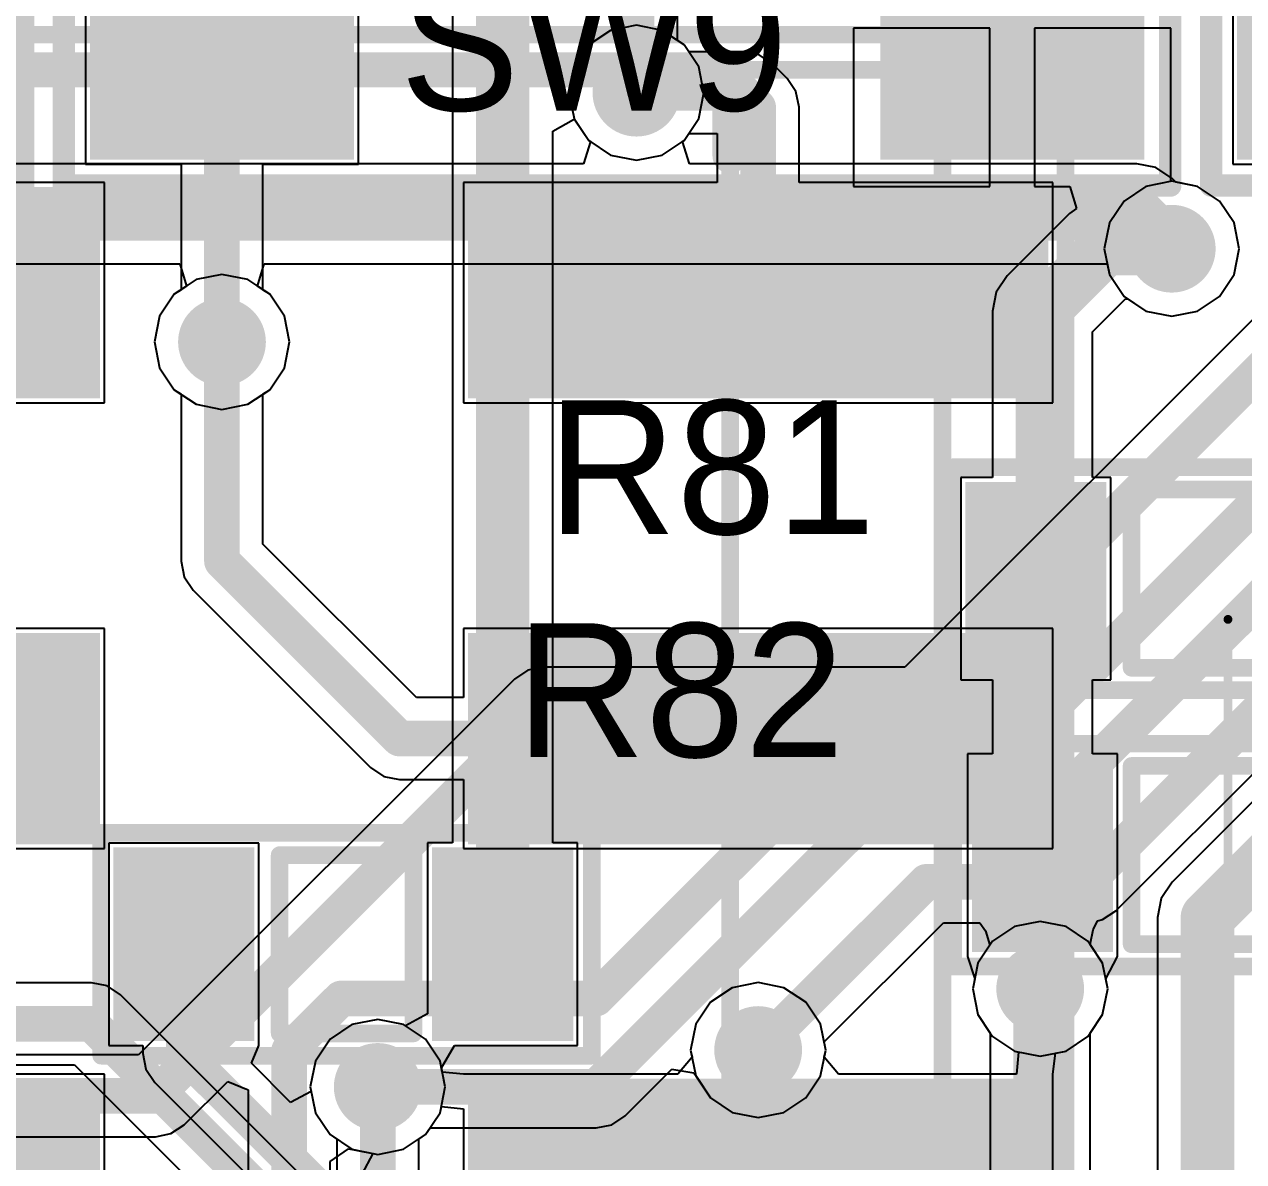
# Model space of a CAD drawing. Header units: millimetres. Extents: x 3.6 to 6.79, y 1.07 to 2.73.
# Drawn here: x 5.6898 to 5.9631, y 2.0942 to 2.3493 of the extents above; entities that cross this region are included whole.
import ezdxf

# ---------------------------------------------------------------- set-up
doc = ezdxf.new("R2010")
doc.units = ezdxf.units.MM
doc.header["$MEASUREMENT"] = 0
for name, color, linetype in [('BottomLayer', 5, 'Continuous'), ('BottomOverlay', 54, 'Continuous'), ('BottomPaste', 16, 'Continuous'), ('BottomSolder', 6, 'Continuous'), ('Mechanical11', 56, 'Continuous'), ('Mechanical13', 56, 'Continuous'), ('Mechanical15', 56, 'Continuous'), ('MidLayer1', 16, 'Continuous'), ('MidLayer2', 76, 'Continuous'), ('MultiLayer', 9, 'Continuous'), ('TopLayer', 1, 'Continuous'), ('TopOverlay', 2, 'Continuous'), ('TopPaste', 8, 'Continuous'), ('TopSolder', 216, 'Continuous'), ('ViaHoleLayer', 16, 'Continuous')]:
    doc.layers.add(name, color=color, linetype=linetype)

# ---------------------------------------------------------------- blocks, each defined once
blk = doc.blocks.new('61031621121_B_12')
at = {"layer": 'BottomLayer'}
for points in [[(0.13031, 0.04528), (0.16969, 0.04528), (0.13031, 0.16732), (0.16969, 0.16732)], [(0.23031, 0.04528), (0.26969, 0.04528), (0.23031, 0.16732), (0.26969, 0.16732)], [(0.33032, 0.04528), (0.36968, 0.04528), (0.33032, 0.16732), (0.36968, 0.16732)], [(0.13031, -0.16732), (0.16969, -0.16732), (0.13031, -0.04528), (0.16969, -0.04528)], [(0.23031, -0.16732), (0.26969, -0.16732), (0.23031, -0.04528), (0.26969, -0.04528)], [(0.33032, -0.16732), (0.36968, -0.16732), (0.33032, -0.04528), (0.36968, -0.04528)]]:
    blk.add_solid(points, dxfattribs=at)
at = {"layer": 'BottomOverlay', "const_width": 0.00787}
for points in [[(0.4, 0.1), (0.4, -0.1)], [(0.38071, -0.1), (0.4, -0.1)]]:
    blk.add_lwpolyline(points, dxfattribs=at)
at = {"layer": 'BottomOverlay', "const_width": 0.00394}
for points in [[(0.37874, -0.1, 1), (0.38268, -0.1, 1)], [(0.39803, -0.1, 1), (0.40197, -0.1, 1)], [(0.39803, -0.1, 1), (0.40197, -0.1, 1)]]:
    blk.add_lwpolyline(points, format="xyb", close=True, dxfattribs=at)
at = {"layer": 'BottomPaste'}
for points in [[(0.13031, 0.04528), (0.16969, 0.04528), (0.13031, 0.16732), (0.16969, 0.16732)], [(0.23031, 0.04528), (0.26969, 0.04528), (0.23031, 0.16732), (0.26969, 0.16732)], [(0.33032, 0.04528), (0.36968, 0.04528), (0.33032, 0.16732), (0.36968, 0.16732)], [(0.13031, -0.16732), (0.16969, -0.16732), (0.13031, -0.04528), (0.16969, -0.04528)], [(0.23031, -0.16732), (0.26969, -0.16732), (0.23031, -0.04528), (0.26969, -0.04528)], [(0.33032, -0.16732), (0.36968, -0.16732), (0.33032, -0.04528), (0.36968, -0.04528)]]:
    blk.add_solid(points, dxfattribs=at)
at = {"layer": 'BottomSolder'}
for points in [[(0.12632, 0.04128), (0.17369, 0.04128), (0.12632, 0.17132), (0.17369, 0.17132)], [(0.22631, 0.04128), (0.27369, 0.04128), (0.22631, 0.17132), (0.27369, 0.17132)], [(0.32632, 0.04128), (0.37368, 0.04128), (0.32632, 0.17132), (0.37368, 0.17132)], [(0.12632, -0.17132), (0.17369, -0.17132), (0.12632, -0.04128), (0.17369, -0.04128)], [(0.22631, -0.17132), (0.27369, -0.17132), (0.22631, -0.04128), (0.27369, -0.04128)], [(0.32632, -0.17132), (0.37368, -0.17132), (0.32632, -0.04128), (0.37368, -0.04128)]]:
    blk.add_solid(points, dxfattribs=at)
at = {"layer": 'Mechanical11', "const_width": 0.00394}
for points in [[(0.4, 0.1), (0.4, -0.1)], [(-0.4, -0.1), (0.4, -0.1)]]:
    blk.add_lwpolyline(points, dxfattribs=at)
at = {"layer": 'Mechanical11', "const_width": 0.00197}
blk.add_lwpolyline([(0.39902, -0.1, 1), (0.40098, -0.1, 1)], format="xyb", close=True, dxfattribs=at)
blk.add_lwpolyline([(0.39902, -0.1, 1), (0.40098, -0.1, 1)], format="xyb", close=True, dxfattribs=at)
at = {"layer": 'Mechanical13', "const_width": 0.00394}
for points in [[(0.4, 0.14764), (0.4, -0.14764)], [(-0.4, -0.14764), (0.4, -0.14764)]]:
    blk.add_lwpolyline(points, dxfattribs=at)
at = {"layer": 'Mechanical13', "const_width": 0.00197}
blk.add_lwpolyline([(0.39902, -0.14764, 1), (0.40098, -0.14764, 1)], format="xyb", close=True, dxfattribs=at)
blk.add_lwpolyline([(0.39902, -0.14764, 1), (0.40098, -0.14764, 1)], format="xyb", close=True, dxfattribs=at)
at = {"layer": 'Mechanical15', "const_width": 0.00394}
for points in [[(0.40787, 0.1752), (0.40787, -0.1752)], [(-0.40787, -0.1752), (0.40787, -0.1752)]]:
    blk.add_lwpolyline(points, dxfattribs=at)
at = {"layer": 'Mechanical15', "const_width": 0.00197}
blk.add_lwpolyline([(0.40689, -0.1752, 1), (0.40886, -0.1752, 1)], format="xyb", close=True, dxfattribs=at)
blk.add_lwpolyline([(0.40689, -0.1752, 1), (0.40886, -0.1752, 1)], format="xyb", close=True, dxfattribs=at)
blk = doc.blocks.new('SW2_SMD_24')
at = {"layer": 'Mechanical15', "const_width": 0.005}
for points in [[(-0.19685, 0.12402), (-0.19685, -0.12402)], [(-0.19685, 0.12402), (0.19685, 0.12402)]]:
    blk.add_lwpolyline(points, dxfattribs=at)
at = {"layer": 'Mechanical15', "const_width": 0.0025}
blk.add_lwpolyline([(-0.1981, 0.12402, 1), (-0.1956, 0.12402, 1)], format="xyb", close=True, dxfattribs=at)
blk.add_lwpolyline([(-0.1981, 0.12402, 1), (-0.1956, 0.12402, 1)], format="xyb", close=True, dxfattribs=at)
at = {"layer": 'TopSolder'}
blk.add_solid([(-0.19101, 0.05899), (-0.12198, 0.05899), (-0.19101, 0.11817), (-0.12198, 0.11817)], dxfattribs=at)
blk = doc.blocks.new('SW2_SMD_25')
at = {"layer": 'Mechanical15', "const_width": 0.005}
for points in [[(-0.19685, 0.12402), (-0.19685, -0.12402)], [(-0.19685, 0.12402), (0.19685, 0.12402)], [(-0.19685, -0.12402), (0.19685, -0.12402)]]:
    blk.add_lwpolyline(points, dxfattribs=at)
at = {"layer": 'Mechanical15', "const_width": 0.0025}
for points in [[(-0.1981, 0.12402, 1), (-0.1956, 0.12402, 1)], [(-0.1981, 0.12402, 1), (-0.1956, 0.12402, 1)], [(-0.1981, -0.12402, 1), (-0.1956, -0.12402, 1)], [(-0.1981, -0.12402, 1), (-0.1956, -0.12402, 1)]]:
    blk.add_lwpolyline(points, format="xyb", close=True, dxfattribs=at)
at = {"layer": 'TopLayer'}
for points in [[(-0.18701, 0.06299), (-0.12598, 0.06299), (-0.18701, 0.11417), (-0.12598, 0.11417)], [(-0.18701, -0.11417), (-0.12598, -0.11417), (-0.18701, -0.06299), (-0.12598, -0.06299)]]:
    blk.add_solid(points, dxfattribs=at)
at = {"layer": 'TopPaste'}
for points in [[(-0.18701, 0.06299), (-0.12598, 0.06299), (-0.18701, 0.11417), (-0.12598, 0.11417)], [(-0.18701, -0.11417), (-0.12598, -0.11417), (-0.18701, -0.06299), (-0.12598, -0.06299)]]:
    blk.add_solid(points, dxfattribs=at)
at = {"layer": 'TopSolder'}
for points in [[(-0.19101, 0.05899), (-0.12198, 0.05899), (-0.19101, 0.11817), (-0.12198, 0.11817)], [(-0.19101, -0.11817), (-0.12198, -0.11817), (-0.19101, -0.05899), (-0.12198, -0.05899)]]:
    blk.add_solid(points, dxfattribs=at)
blk = doc.blocks.new('SW2_SMD_26')
at = {"layer": 'Mechanical15', "const_width": 0.005}
for points in [[(-0.19685, 0.12402), (-0.19685, -0.12402)], [(-0.19685, -0.12402), (0.19685, -0.12402)]]:
    blk.add_lwpolyline(points, dxfattribs=at)
at = {"layer": 'Mechanical15', "const_width": 0.0025}
blk.add_lwpolyline([(-0.1981, -0.12402, 1), (-0.1956, -0.12402, 1)], format="xyb", close=True, dxfattribs=at)
blk.add_lwpolyline([(-0.1981, -0.12402, 1), (-0.1956, -0.12402, 1)], format="xyb", close=True, dxfattribs=at)
blk = doc.blocks.new('RES_SMD_0603_35')
at = {"layer": 'TopLayer'}
for points in [[(-0.04681, -0.01772), (-0.02319, -0.01772), (-0.04681, 0.01772), (-0.02319, 0.01772)], [(0.02468, -0.01771), (0.0483, -0.01771), (0.02468, 0.01772), (0.0483, 0.01772)]]:
    blk.add_solid(points, dxfattribs=at)
at = {"layer": 'TopOverlay', "const_width": 0.00394}
for points in [[(-0.055, 0.025), (0.055, 0.025)], [(-0.055, -0.025), (-0.055, 0.025)], [(0.055, -0.025), (0.055, 0.025)], [(-0.015, 0.02), (0.015, 0.02)], [(-0.015, -0.02), (-0.015, 0.02)], [(0.015, -0.02), (0.015, 0.02)], [(-0.015, -0.02), (0.015, -0.02)], [(-0.055, -0.025), (0.035, -0.025)], [(0.035, -0.025), (0.055, -0.025)]]:
    blk.add_lwpolyline(points, dxfattribs=at)
at = {"layer": 'TopOverlay', "const_width": 0.00197}
for points in [[(-0.05599, 0.025, 1), (-0.05402, 0.025, 1)], [(-0.05599, 0.025, 1), (-0.05402, 0.025, 1)], [(0.05401, 0.025, 1), (0.05598, 0.025, 1)], [(0.05401, 0.025, 1), (0.05598, 0.025, 1)], [(-0.01599, 0.02, 1), (-0.01402, 0.02, 1)], [(-0.01599, 0.02, 1), (-0.01402, 0.02, 1)], [(0.01401, 0.02, 1), (0.01598, 0.02, 1)], [(0.01401, 0.02, 1), (0.01598, 0.02, 1)], [(-0.01599, -0.02, 1), (-0.01402, -0.02, 1)], [(-0.01599, -0.02, 1), (-0.01402, -0.02, 1)], [(0.01401, -0.02, 1), (0.01598, -0.02, 1)], [(0.01401, -0.02, 1), (0.01598, -0.02, 1)], [(-0.05599, -0.025, 1), (-0.05402, -0.025, 1)], [(-0.05599, -0.025, 1), (-0.05402, -0.025, 1)], [(0.03401, -0.025, 1), (0.03598, -0.025, 1)], [(0.03401, -0.025, 1), (0.03598, -0.025, 1)], [(0.05401, -0.025, 1), (0.05598, -0.025, 1)], [(0.05401, -0.025, 1), (0.05598, -0.025, 1)]]:
    blk.add_lwpolyline(points, format="xyb", close=True, dxfattribs=at)
at = {"layer": 'TopPaste'}
for points in [[(-0.04681, -0.01772), (-0.02319, -0.01772), (-0.04681, 0.01772), (-0.02319, 0.01772)], [(0.02468, -0.01771), (0.0483, -0.01771), (0.02468, 0.01772), (0.0483, 0.01772)]]:
    blk.add_solid(points, dxfattribs=at)
at = {"layer": 'TopSolder'}
for points in [[(-0.05081, -0.02172), (-0.01919, -0.02172), (-0.05081, 0.02172), (-0.01919, 0.02172)], [(0.02068, -0.02171), (0.0523, -0.02171), (0.02068, 0.02172), (0.0523, 0.02172)]]:
    blk.add_solid(points, dxfattribs=at)
blk = doc.blocks.new('RES_SMD_0603_37')
at = {"layer": 'TopLayer'}
for points in [[(-0.04681, -0.01772), (-0.02319, -0.01772), (-0.04681, 0.01772), (-0.02319, 0.01772)], [(0.02468, -0.01771), (0.0483, -0.01771), (0.02468, 0.01772), (0.0483, 0.01772)]]:
    blk.add_solid(points, dxfattribs=at)
at = {"layer": 'TopOverlay', "const_width": 0.00394}
for points in [[(0.055, 0.025), (-0.055, 0.025)], [(-0.055, 0.025), (-0.055, -0.025)], [(0.055, 0.025), (0.055, -0.025)], [(0.015, 0.02), (-0.015, 0.02)], [(-0.015, 0.02), (-0.015, -0.02)], [(0.015, 0.02), (0.015, -0.02)], [(0.015, -0.02), (-0.015, -0.02)], [(0.035, -0.025), (-0.055, -0.025)], [(0.055, -0.025), (0.035, -0.025)]]:
    blk.add_lwpolyline(points, dxfattribs=at)
at = {"layer": 'TopOverlay', "const_width": 0.00197}
for points in [[(-0.05599, 0.025, 1), (-0.05402, 0.025, 1)], [(-0.05599, 0.025, 1), (-0.05402, 0.025, 1)], [(0.05401, 0.025, 1), (0.05598, 0.025, 1)], [(0.05401, 0.025, 1), (0.05598, 0.025, 1)], [(-0.01599, 0.02, 1), (-0.01402, 0.02, 1)], [(-0.01599, 0.02, 1), (-0.01402, 0.02, 1)], [(0.01401, 0.02, 1), (0.01598, 0.02, 1)], [(0.01401, 0.02, 1), (0.01598, 0.02, 1)], [(-0.01599, -0.02, 1), (-0.01402, -0.02, 1)], [(-0.01599, -0.02, 1), (-0.01402, -0.02, 1)], [(0.01401, -0.02, 1), (0.01598, -0.02, 1)], [(0.01401, -0.02, 1), (0.01598, -0.02, 1)], [(-0.05599, -0.025, 1), (-0.05402, -0.025, 1)], [(-0.05599, -0.025, 1), (-0.05402, -0.025, 1)], [(0.03401, -0.025, 1), (0.03598, -0.025, 1)], [(0.03401, -0.025, 1), (0.03598, -0.025, 1)], [(0.05401, -0.025, 1), (0.05598, -0.025, 1)], [(0.05401, -0.025, 1), (0.05598, -0.025, 1)]]:
    blk.add_lwpolyline(points, format="xyb", close=True, dxfattribs=at)
at = {"layer": 'TopPaste'}
for points in [[(-0.04681, -0.01772), (-0.02319, -0.01772), (-0.04681, 0.01772), (-0.02319, 0.01772)], [(0.02468, -0.01771), (0.0483, -0.01771), (0.02468, 0.01772), (0.0483, 0.01772)]]:
    blk.add_solid(points, dxfattribs=at)
at = {"layer": 'TopSolder'}
for points in [[(-0.05081, -0.02172), (-0.01919, -0.02172), (-0.05081, 0.02172), (-0.01919, 0.02172)], [(0.02068, -0.02171), (0.0523, -0.02171), (0.02068, 0.02172), (0.0523, 0.02172)]]:
    blk.add_solid(points, dxfattribs=at)
blk = doc.blocks.new('RES_SMD_0603_72')
at = {"layer": 'TopLayer'}
for points in [[(-0.04681, -0.01772), (-0.02319, -0.01772), (-0.04681, 0.01772), (-0.02319, 0.01772)], [(0.02468, -0.01771), (0.0483, -0.01771), (0.02468, 0.01772), (0.0483, 0.01772)]]:
    blk.add_solid(points, dxfattribs=at)
at = {"layer": 'TopOverlay', "const_width": 0.00394}
for points in [[(0.055, 0.025), (-0.055, 0.025)], [(-0.055, 0.025), (-0.055, -0.025)], [(0.055, 0.025), (0.055, -0.025)], [(0.015, 0.02), (-0.015, 0.02)], [(-0.015, 0.02), (-0.015, -0.02)], [(0.015, 0.02), (0.015, -0.02)], [(0.015, -0.02), (-0.015, -0.02)], [(0.035, -0.025), (-0.055, -0.025)], [(0.055, -0.025), (0.035, -0.025)]]:
    blk.add_lwpolyline(points, dxfattribs=at)
at = {"layer": 'TopOverlay', "const_width": 0.00197}
for points in [[(-0.05599, 0.025, 1), (-0.05402, 0.025, 1)], [(-0.05599, 0.025, 1), (-0.05402, 0.025, 1)], [(0.05401, 0.025, 1), (0.05598, 0.025, 1)], [(0.05401, 0.025, 1), (0.05598, 0.025, 1)], [(-0.01599, 0.02, 1), (-0.01402, 0.02, 1)], [(-0.01599, 0.02, 1), (-0.01402, 0.02, 1)], [(0.01401, 0.02, 1), (0.01598, 0.02, 1)], [(0.01401, 0.02, 1), (0.01598, 0.02, 1)], [(-0.01599, -0.02, 1), (-0.01402, -0.02, 1)], [(-0.01599, -0.02, 1), (-0.01402, -0.02, 1)], [(0.01401, -0.02, 1), (0.01598, -0.02, 1)], [(0.01401, -0.02, 1), (0.01598, -0.02, 1)], [(-0.05599, -0.025, 1), (-0.05402, -0.025, 1)], [(-0.05599, -0.025, 1), (-0.05402, -0.025, 1)], [(0.03401, -0.025, 1), (0.03598, -0.025, 1)], [(0.03401, -0.025, 1), (0.03598, -0.025, 1)], [(0.05401, -0.025, 1), (0.05598, -0.025, 1)], [(0.05401, -0.025, 1), (0.05598, -0.025, 1)]]:
    blk.add_lwpolyline(points, format="xyb", close=True, dxfattribs=at)
at = {"layer": 'TopPaste'}
for points in [[(-0.04681, -0.01772), (-0.02319, -0.01772), (-0.04681, 0.01772), (-0.02319, 0.01772)], [(0.02468, -0.01771), (0.0483, -0.01771), (0.02468, 0.01772), (0.0483, 0.01772)]]:
    blk.add_solid(points, dxfattribs=at)
at = {"layer": 'TopSolder'}
for points in [[(-0.05081, -0.02172), (-0.01919, -0.02172), (-0.05081, 0.02172), (-0.01919, 0.02172)], [(0.02068, -0.02171), (0.0523, -0.02171), (0.02068, 0.02172), (0.0523, 0.02172)]]:
    blk.add_solid(points, dxfattribs=at)
blk = doc.blocks.new('SOIC127P599X175_8N_B_158')
at = {"layer": 'Mechanical15', "const_width": 0.00197}
for points in [[(-0.14587, 0.1064), (0.14587, 0.1064)], [(0.14587, 0.1064), (0.14587, -0.1064)]]:
    blk.add_lwpolyline(points, dxfattribs=at)
at = {"layer": 'Mechanical15', "const_width": 0.000984}
blk.add_lwpolyline([(0.14537, 0.1064, 1), (0.14636, 0.1064, 1)], format="xyb", close=True, dxfattribs=at)
blk.add_lwpolyline([(0.14537, 0.1064, 1), (0.14636, 0.1064, 1)], format="xyb", close=True, dxfattribs=at)

msp = doc.modelspace()

# ---------------------------------------------------------------- linework, layer by layer
at = {"layer": 'BottomLayer'}
for p, q in [((5.82121, 2.34798), (5.8163, 2.3447)), ((5.827, 2.34913), (5.82121, 2.34798)), ((5.83279, 2.34798), (5.827, 2.34913)), ((5.8377, 2.3447), (5.83279, 2.34798)), ((5.8163, 2.3447), (5.81302, 2.33979)), ((5.83872, 2.34318), (5.8377, 2.3447)), ((5.851, 2.34318), (5.83872, 2.34318)), ((5.85451, 2.34248), (5.851, 2.34318)), ((5.85749, 2.34049), (5.85451, 2.34248)), ((5.81302, 2.33979), (5.81187, 2.334)), ((5.86077, 2.33721), (5.85749, 2.34049)), ((5.86276, 2.33423), (5.86077, 2.33721)), ((5.81187, 2.334), (5.81302, 2.32821)), ((5.86346, 2.33072), (5.86276, 2.33423)), ((5.86346, 2.31383), (5.86346, 2.33072)), ((5.81302, 2.32821), (5.8163, 2.3233)), ((5.8377, 2.3233), (5.83872, 2.32482)), ((5.83872, 2.32482), (5.84511, 2.32482)), ((5.84511, 2.32482), (5.84511, 2.31383)), ((5.8163, 2.3233), (5.82121, 2.32002)), ((5.83279, 2.32002), (5.8377, 2.3233)), ((5.82121, 2.32002), (5.827, 2.31887)), ((5.827, 2.31887), (5.83279, 2.32002)), ((5.70771, 2.31383), (5.65086, 2.31383)), ((5.70771, 2.26446), (5.70771, 2.31383)), ((5.84511, 2.31383), (5.78826, 2.31383)), ((5.78826, 2.31383), (5.78826, 2.26446)), ((5.92031, 2.31383), (5.86346, 2.31383)), ((5.92031, 2.26446), (5.92031, 2.31383)), ((5.94121, 2.31298), (5.9363, 2.3097)), ((5.947, 2.31413), (5.94121, 2.31298)), ((5.95279, 2.31298), (5.947, 2.31413)), ((5.9577, 2.3097), (5.95279, 2.31298)), ((5.9363, 2.3097), (5.93302, 2.30479)), ((5.96098, 2.30479), (5.9577, 2.3097)), ((5.93302, 2.30479), (5.93187, 2.299)), ((5.96213, 2.299), (5.96098, 2.30479)), ((5.93187, 2.299), (5.93302, 2.29321)), ((5.96098, 2.29321), (5.96213, 2.299)), ((5.72829, 2.29206), (5.72338, 2.28878)), ((5.73408, 2.29321), (5.72829, 2.29206)), ((5.73987, 2.29206), (5.73408, 2.29321)), ((5.74478, 2.28878), (5.73987, 2.29206)), ((5.93302, 2.29321), (5.9363, 2.2883)), ((5.9577, 2.2883), (5.96098, 2.29321)), ((5.72338, 2.28878), (5.7201, 2.28387)), ((5.74806, 2.28387), (5.74478, 2.28878)), ((5.9363, 2.2883), (5.94121, 2.28502)), ((5.95279, 2.28502), (5.9577, 2.2883)), ((5.7201, 2.28387), (5.71895, 2.27808)), ((5.74921, 2.27808), (5.74806, 2.28387)), ((5.94121, 2.28502), (5.947, 2.28387)), ((5.947, 2.28387), (5.95279, 2.28502)), ((5.71895, 2.27808), (5.7201, 2.27229)), ((5.74806, 2.27229), (5.74921, 2.27808)), ((5.7201, 2.27229), (5.72338, 2.26738)), ((5.74478, 2.26738), (5.74806, 2.27229)), ((5.72338, 2.26738), (5.7249, 2.26636)), ((5.7249, 2.26636), (5.7249, 2.22892)), ((5.74325, 2.26636), (5.74478, 2.26738)), ((5.74325, 2.23272), (5.74325, 2.26636)), ((5.58305, 2.26446), (5.70771, 2.26446)), ((5.78826, 2.26446), (5.92031, 2.26446)), ((5.77766, 2.19832), (5.74325, 2.23272)), ((5.7249, 2.22892), (5.7256, 2.22541)), ((5.7256, 2.22541), (5.72759, 2.22243)), ((5.72759, 2.22243), (5.76737, 2.18265)), ((5.70771, 2.21383), (5.65086, 2.21383)), ((5.70771, 2.16446), (5.70771, 2.21383)), ((5.92031, 2.21383), (5.78826, 2.21383)), ((5.78826, 2.21383), (5.78826, 2.19832)), ((5.92031, 2.16446), (5.92031, 2.21383)), ((5.78826, 2.19832), (5.77766, 2.19832)), ((5.76737, 2.18265), (5.77035, 2.18066)), ((5.77035, 2.18066), (5.77386, 2.17997)), ((5.77386, 2.17997), (5.78826, 2.17997)), ((5.78826, 2.17997), (5.78826, 2.16446)), ((5.96531, 2.17517), (5.94707, 2.15693)), ((5.64389, 2.16446), (5.70771, 2.16446)), ((5.78826, 2.16446), (5.92031, 2.16446)), ((5.94707, 2.15693), (5.94464, 2.15329)), ((5.94464, 2.15329), (5.94378, 2.149)), ((5.94378, 2.149), (5.94378, 2.149)), ((5.94378, 2.149), (5.94378, 2.04397)), ((5.91172, 2.14698), (5.90681, 2.1437)), ((5.91751, 2.14813), (5.91172, 2.14698)), ((5.9233, 2.14698), (5.91751, 2.14813)), ((5.92821, 2.1437), (5.9233, 2.14698)), ((5.90681, 2.1437), (5.90353, 2.13879)), ((5.93149, 2.13879), (5.92821, 2.1437)), ((5.90353, 2.13879), (5.90238, 2.133)), ((5.93264, 2.133), (5.93149, 2.13879)), ((5.84849, 2.13326), (5.84358, 2.12998)), ((5.85428, 2.13442), (5.84849, 2.13326)), ((5.86007, 2.13326), (5.85428, 2.13442)), ((5.86498, 2.12998), (5.86007, 2.13326)), ((5.90238, 2.133), (5.90353, 2.12721)), ((5.93149, 2.12721), (5.93264, 2.133)), ((5.84358, 2.12998), (5.8403, 2.12507)), ((5.86826, 2.12507), (5.86498, 2.12998)), ((5.90353, 2.12721), (5.90681, 2.1223)), ((5.92821, 2.1223), (5.93149, 2.12721)), ((5.76321, 2.12498), (5.7583, 2.1217)), ((5.769, 2.12613), (5.76321, 2.12498)), ((5.77479, 2.12498), (5.769, 2.12613)), ((5.7797, 2.1217), (5.77479, 2.12498)), ((5.8403, 2.12507), (5.83915, 2.11928)), ((5.86942, 2.11928), (5.86826, 2.12507)), ((5.7583, 2.1217), (5.75502, 2.11679)), ((5.78298, 2.11679), (5.7797, 2.1217)), ((5.90681, 2.1223), (5.91172, 2.11902)), ((5.9233, 2.11902), (5.92821, 2.1223)), ((5.83915, 2.11928), (5.83947, 2.11769)), ((5.8691, 2.11769), (5.86942, 2.11928)), ((5.91172, 2.11902), (5.91268, 2.11883)), ((5.91268, 2.11883), (5.91219, 2.11383)), ((5.92031, 2.11383), (5.92096, 2.11855)), ((5.92096, 2.11855), (5.9233, 2.11902)), ((5.75502, 2.11679), (5.75387, 2.111)), ((5.78347, 2.11433), (5.78298, 2.11679)), ((5.83947, 2.11769), (5.83629, 2.11383)), ((5.87227, 2.11383), (5.8691, 2.11769)), ((5.70771, 2.11383), (5.65086, 2.11383)), ((5.70771, 2.06446), (5.70771, 2.11383)), ((5.78826, 2.11383), (5.78347, 2.11433)), ((5.78867, 2.11383), (5.78826, 2.11383)), ((5.83629, 2.11383), (5.78867, 2.11383)), ((5.91219, 2.11383), (5.87227, 2.11383)), ((5.92031, 2.11333), (5.92031, 2.11383)), ((5.92031, 2.06446), (5.92031, 2.11333)), ((5.75387, 2.111), (5.75502, 2.10521)), ((5.75502, 2.10521), (5.7583, 2.1003)), ((5.7797, 2.1003), (5.78298, 2.10521)), ((5.78298, 2.10521), (5.78326, 2.10661)), ((5.78326, 2.10661), (5.78826, 2.10612)), ((5.78826, 2.10612), (5.78826, 2.06446)), ((5.7583, 2.1003), (5.75982, 2.09928)), ((5.75982, 2.09928), (5.75982, 2.0308)), ((5.77818, 2.09928), (5.7797, 2.1003)), ((5.77818, 2.027), (5.77818, 2.09928))]:
    msp.add_line(p, q, dxfattribs=at)
for points, const_width in [([(5.82208, 2.334, 1), (5.83192, 2.334, 1)], 0.00984), ([(5.825, 2.334, 1), (5.829, 2.334, 1)], 0.004), ([(5.849, 2.334, 1), (5.853, 2.334, 1)], 0.004), ([(5.849, 2.334, 1), (5.853, 2.334, 1)], 0.004), ([(5.85228, 2.33072, 1), (5.85628, 2.33072, 1)], 0.004), ([(5.85228, 2.33072, 1), (5.85628, 2.33072, 1)], 0.004), ([(5.94208, 2.299, 1), (5.95192, 2.299, 1)], 0.00984), ([(5.85228, 2.28914, 1), (5.85628, 2.28914, 1)], 0.004), ([(5.72916, 2.27808, 1), (5.739, 2.27808, 1)], 0.00984), ([(5.73208, 2.27808, 1), (5.73608, 2.27808, 1)], 0.004), ([(5.73208, 2.22892, 1), (5.73608, 2.22892, 1)], 0.004), ([(5.73208, 2.22892, 1), (5.73608, 2.22892, 1)], 0.004), ([(5.77186, 2.18914, 1), (5.77586, 2.18914, 1)], 0.004), ([(5.77186, 2.18914, 1), (5.77586, 2.18914, 1)], 0.004), ([(5.85228, 2.18914, 1), (5.85628, 2.18914, 1)], 0.004), ([(5.952, 2.149, 1), (5.958, 2.149, 1)], 0.006), ([(5.952, 2.149, 1), (5.958, 2.149, 1)], 0.006), ([(5.91259, 2.133, 1), (5.92243, 2.133, 1)], 0.00984), ([(5.84936, 2.11928, 1), (5.8592, 2.11928, 1)], 0.00984), ([(5.85228, 2.11928, 1), (5.85628, 2.11928, 1)], 0.004), ([(5.76408, 2.111, 1), (5.77392, 2.111, 1)], 0.00984), ([(5.767, 2.111, 1), (5.771, 2.111, 1)], 0.004)]:
    msp.add_lwpolyline(points, format="xyb", close=True, dxfattribs=dict(at, const_width=const_width))
for points, const_width in [([(5.827, 2.334), (5.851, 2.334)], 0.008), ([(5.851, 2.334), (5.85428, 2.33072)], 0.008), ([(5.85428, 2.28914), (5.85428, 2.33072)], 0.008), ([(5.73408, 2.22892), (5.73408, 2.27808)], 0.008), ([(5.73408, 2.22892), (5.77386, 2.18914)], 0.008), ([(5.77386, 2.18914), (5.85428, 2.18914)], 0.008), ([(5.955, 2.149), (5.97324, 2.16724)], 0.012), ([(5.955, 2.039), (5.955, 2.149)], 0.012), ([(5.85428, 2.08914), (5.85428, 2.11928)], 0.008), ([(5.769, 2.027), (5.769, 2.111)], 0.008)]:
    msp.add_lwpolyline(points, dxfattribs=dict(at, const_width=const_width))
at = {"layer": 'MidLayer1'}
for p, q in [((5.82121, 2.34798), (5.8163, 2.3447)), ((5.827, 2.34913), (5.82121, 2.34798)), ((5.83279, 2.34798), (5.827, 2.34913)), ((5.8377, 2.3447), (5.83279, 2.34798)), ((5.8163, 2.3447), (5.81302, 2.33979)), ((5.84098, 2.33979), (5.8377, 2.3447)), ((5.81302, 2.33979), (5.81187, 2.334)), ((5.84213, 2.334), (5.84098, 2.33979)), ((5.81187, 2.334), (5.81302, 2.32821)), ((5.84098, 2.32821), (5.84213, 2.334)), ((5.81302, 2.32821), (5.8163, 2.3233)), ((5.8377, 2.3233), (5.84098, 2.32821)), ((5.81666, 2.32306), (5.81514, 2.31806)), ((5.8163, 2.3233), (5.81666, 2.32306)), ((5.83734, 2.32306), (5.8377, 2.3233)), ((5.83886, 2.31806), (5.83734, 2.32306)), ((5.81514, 2.31806), (5.48827, 2.31806)), ((5.93916, 2.31806), (5.83886, 2.31806)), ((6.00051, 2.31849), (5.8872, 2.20518)), ((5.94345, 2.3172), (5.93916, 2.31806)), ((5.93916, 2.31806), (5.93916, 2.31806)), ((5.94709, 2.31477), (5.94345, 2.3172)), ((5.94791, 2.31395), (5.94709, 2.31477)), ((5.95279, 2.31298), (5.94791, 2.31395)), ((5.9577, 2.3097), (5.95279, 2.31298)), ((5.96098, 2.30479), (5.9577, 2.3097)), ((5.96213, 2.299), (5.96098, 2.30479)), ((5.96098, 2.29321), (5.96213, 2.299)), ((5.55962, 2.29563), (5.72463, 2.29563)), ((5.72463, 2.29563), (5.72614, 2.29063)), ((5.74201, 2.29063), (5.74353, 2.29563)), ((5.74353, 2.29563), (5.93254, 2.29563)), ((5.93254, 2.29563), (5.93302, 2.29321)), ((5.72614, 2.29063), (5.72338, 2.28878)), ((5.74478, 2.28878), (5.74201, 2.29063)), ((5.93302, 2.29321), (5.9363, 2.2883)), ((5.9577, 2.2883), (5.96098, 2.29321)), ((5.72338, 2.28878), (5.7201, 2.28387)), ((5.74806, 2.28387), (5.74478, 2.28878)), ((5.9363, 2.2883), (5.94121, 2.28502)), ((5.95279, 2.28502), (5.9577, 2.2883)), ((5.7201, 2.28387), (5.71895, 2.27808)), ((5.74921, 2.27808), (5.74806, 2.28387)), ((5.94121, 2.28502), (5.947, 2.28387)), ((5.947, 2.28387), (5.95279, 2.28502)), ((5.71895, 2.27808), (5.7201, 2.27229)), ((5.74806, 2.27229), (5.74921, 2.27808)), ((5.7201, 2.27229), (5.72338, 2.26738)), ((5.74478, 2.26738), (5.74806, 2.27229)), ((5.72338, 2.26738), (5.72829, 2.2641)), ((5.73987, 2.2641), (5.74478, 2.26738)), ((5.72829, 2.2641), (5.73408, 2.26295)), ((5.73408, 2.26295), (5.73987, 2.2641)), ((5.93449, 2.15051), (6.01554, 2.23156)), ((5.80263, 2.20448), (5.79965, 2.20249)), ((5.80614, 2.20518), (5.80263, 2.20448)), ((5.8872, 2.20518), (5.80614, 2.20518)), ((5.79965, 2.20249), (5.71534, 2.11818)), ((5.93034, 2.14829), (5.93151, 2.14852)), ((5.93151, 2.14852), (5.93449, 2.15051)), ((5.86906, 2.12108), (5.8958, 2.14782)), ((5.8958, 2.14782), (5.90401, 2.14782)), ((5.90401, 2.14782), (5.90522, 2.14604)), ((5.90522, 2.14604), (5.90622, 2.14282)), ((5.92869, 2.14298), (5.9294, 2.14627)), ((5.9294, 2.14627), (5.93034, 2.14829)), ((5.93149, 2.13879), (5.92869, 2.14298)), ((5.90622, 2.14282), (5.90353, 2.13879)), ((5.90353, 2.13879), (5.90238, 2.133)), ((5.93264, 2.133), (5.93149, 2.13879)), ((5.90238, 2.133), (5.90353, 2.12721)), ((5.93149, 2.12721), (5.93264, 2.133)), ((5.90353, 2.12721), (5.90629, 2.12307)), ((5.92872, 2.12307), (5.93149, 2.12721)), ((5.86942, 2.11928), (5.86906, 2.12108)), ((5.90629, 2.12307), (5.90629, 2.05104)), ((5.92872, 2.0511), (5.92872, 2.12307)), ((5.86826, 2.11349), (5.86942, 2.11928)), ((5.71534, 2.11818), (5.607, 2.11818)), ((5.82443, 2.10451), (5.8349, 2.11499)), ((5.8349, 2.11499), (5.83984, 2.11413)), ((5.83984, 2.11413), (5.84037, 2.11339)), ((5.84037, 2.11339), (5.84358, 2.10858)), ((5.86498, 2.10858), (5.86826, 2.11349)), ((5.72563, 2.10251), (5.73536, 2.11225)), ((5.73536, 2.11225), (5.73998, 2.11033)), ((5.73998, 2.11033), (5.73998, 1.91796)), ((5.84358, 2.10858), (5.84849, 2.1053)), ((5.86007, 2.1053), (5.86498, 2.10858)), ((5.84849, 2.1053), (5.85428, 2.10415)), ((5.85428, 2.10415), (5.86007, 2.1053)), ((5.72265, 2.10052), (5.72563, 2.10251)), ((5.81794, 2.10182), (5.82145, 2.10252)), ((5.82145, 2.10252), (5.82443, 2.10451)), ((5.6108, 2.09982), (5.71914, 2.09982)), ((5.71914, 2.09982), (5.72265, 2.10052)), ((5.77479, 2.09702), (5.7797, 2.1003)), ((5.7797, 2.1003), (5.78072, 2.10182)), ((5.78072, 2.10182), (5.81794, 2.10182)), ((5.75833, 2.09426), (5.76243, 2.09715)), ((5.76243, 2.09715), (5.76333, 2.09699)), ((5.76333, 2.09699), (5.769, 2.09587)), ((5.769, 2.09587), (5.77479, 2.09702)), ((5.75833, 1.91416), (5.75833, 2.09426))]:
    msp.add_line(p, q, dxfattribs=at)
for points, const_width in [([(5.82208, 2.334, 1), (5.83192, 2.334, 1)], 0.00984), ([(5.93616, 2.30684, 1), (5.94216, 2.30684, 1)], 0.006), ([(5.93616, 2.30684, 1), (5.94216, 2.30684, 1)], 0.006), ([(5.94208, 2.299, 1), (5.95192, 2.299, 1)], 0.00984), ([(5.944, 2.299, 1), (5.95, 2.299, 1)], 0.006), ([(5.72916, 2.27808, 1), (5.739, 2.27808, 1)], 0.00984), ([(5.80414, 2.196, 1), (5.80814, 2.196, 1)], 0.004), ([(5.80414, 2.196, 1), (5.80814, 2.196, 1)], 0.004), ([(5.889, 2.196, 1), (5.893, 2.196, 1)], 0.004), ([(5.889, 2.196, 1), (5.893, 2.196, 1)], 0.004), ([(5.86814, 2.183, 1), (5.87214, 2.183, 1)], 0.004), ([(5.86814, 2.183, 1), (5.87214, 2.183, 1)], 0.004), ([(5.905, 2.183, 1), (5.909, 2.183, 1)], 0.004), ([(5.905, 2.183, 1), (5.909, 2.183, 1)], 0.004), ([(5.87494, 2.17, 1), (5.87894, 2.17, 1)], 0.004), ([(5.87494, 2.17, 1), (5.87894, 2.17, 1)], 0.004), ([(5.914, 2.17, 1), (5.918, 2.17, 1)], 0.004), ([(5.914, 2.17, 1), (5.918, 2.17, 1)], 0.004), ([(5.89, 2.157, 1), (5.894, 2.157, 1)], 0.004), ([(5.89, 2.157, 1), (5.894, 2.157, 1)], 0.004), ([(5.926, 2.157, 1), (5.93, 2.157, 1)], 0.004), ([(5.926, 2.157, 1), (5.93, 2.157, 1)], 0.004), ([(5.91259, 2.133, 1), (5.92243, 2.133, 1)], 0.00984), ([(5.91451, 2.133, 1), (5.92051, 2.133, 1)], 0.006), ([(5.75878, 2.13084, 1), (5.76278, 2.13084, 1)], 0.004), ([(5.75878, 2.13084, 1), (5.76278, 2.13084, 1)], 0.004), ([(5.81598, 2.13084, 1), (5.81998, 2.13084, 1)], 0.004), ([(5.81598, 2.13084, 1), (5.81998, 2.13084, 1)], 0.004), ([(5.84936, 2.11928, 1), (5.8592, 2.11928, 1)], 0.00984), ([(5.74716, 2.11922, 1), (5.75116, 2.11922, 1)], 0.004), ([(5.74716, 2.11922, 1), (5.75116, 2.11922, 1)], 0.004), ([(5.85228, 2.11928, 1), (5.85628, 2.11928, 1)], 0.004), ([(5.76408, 2.111, 1), (5.77392, 2.111, 1)], 0.00984), ([(5.71714, 2.109, 1), (5.72114, 2.109, 1)], 0.004), ([(5.71714, 2.109, 1), (5.72114, 2.109, 1)], 0.004), ([(5.767, 2.111, 1), (5.771, 2.111, 1)], 0.004), ([(5.81594, 2.111, 1), (5.81994, 2.111, 1)], 0.004), ([(5.81594, 2.111, 1), (5.81994, 2.111, 1)], 0.004)]:
    msp.add_lwpolyline(points, format="xyb", close=True, dxfattribs=dict(at, const_width=const_width))
for points, const_width in [([(5.891, 2.196), (6.007, 2.312)], 0.008), ([(5.48363, 2.30684), (5.93916, 2.30684)], 0.012), ([(5.93916, 2.30684), (5.947, 2.299)], 0.012), ([(5.907, 2.183), (6, 2.276)], 0.008), ([(5.916, 2.17), (6.006, 2.26)], 0.008), ([(5.928, 2.157), (6.01174, 2.24074)], 0.008), ([(5.71914, 2.109), (5.80614, 2.196)], 0.008), ([(5.80614, 2.196), (5.891, 2.196)], 0.008), ([(5.81798, 2.13084), (5.87014, 2.183)], 0.008), ([(5.87014, 2.183), (5.907, 2.183)], 0.008), ([(5.81794, 2.111), (5.87694, 2.17)], 0.008), ([(5.87694, 2.17), (5.916, 2.17)], 0.008), ([(5.85428, 2.11928), (5.892, 2.157)], 0.008), ([(5.892, 2.157), (5.928, 2.157)], 0.008), ([(5.91751, 2.0464), (5.91751, 2.133)], 0.012), ([(5.74916, 2.11922), (5.76078, 2.13084)], 0.008), ([(5.76078, 2.13084), (5.81798, 2.13084)], 0.008), ([(5.74916, 1.91416), (5.74916, 2.11922)], 0.008), ([(5.607, 2.109), (5.71914, 2.109)], 0.008), ([(5.769, 2.111), (5.81794, 2.111)], 0.008)]:
    msp.add_lwpolyline(points, dxfattribs=dict(at, const_width=const_width))
at = {"layer": 'MidLayer2'}
for p, q in [((5.82121, 2.34798), (5.8163, 2.3447)), ((5.827, 2.34913), (5.82121, 2.34798)), ((5.83279, 2.34798), (5.827, 2.34913)), ((5.8377, 2.3447), (5.83279, 2.34798)), ((5.8163, 2.3447), (5.81302, 2.33979)), ((5.84098, 2.33979), (5.8377, 2.3447)), ((5.81302, 2.33979), (5.81187, 2.334)), ((5.84213, 2.334), (5.84098, 2.33979)), ((5.81187, 2.334), (5.81302, 2.32821)), ((5.84098, 2.32821), (5.84213, 2.334)), ((5.81302, 2.32821), (5.8163, 2.3233)), ((5.8377, 2.3233), (5.84098, 2.32821)), ((5.8163, 2.3233), (5.82121, 2.32002)), ((5.83279, 2.32002), (5.8377, 2.3233)), ((5.82121, 2.32002), (5.827, 2.31887)), ((5.827, 2.31887), (5.83279, 2.32002)), ((5.94121, 2.31298), (5.9363, 2.3097)), ((5.947, 2.31413), (5.94121, 2.31298)), ((5.95279, 2.31298), (5.947, 2.31413)), ((5.9577, 2.3097), (5.95279, 2.31298)), ((5.9363, 2.3097), (5.93302, 2.30479)), ((5.96098, 2.30479), (5.9577, 2.3097)), ((5.93302, 2.30479), (5.93187, 2.299)), ((5.96213, 2.299), (5.96098, 2.30479)), ((5.93187, 2.299), (5.93302, 2.29321)), ((5.96098, 2.29321), (5.96213, 2.299)), ((5.72829, 2.29206), (5.72338, 2.28878)), ((5.73408, 2.29321), (5.72829, 2.29206)), ((5.73987, 2.29206), (5.73408, 2.29321)), ((5.74478, 2.28878), (5.73987, 2.29206)), ((5.93302, 2.29321), (5.9363, 2.2883)), ((5.9577, 2.2883), (5.96098, 2.29321)), ((5.72338, 2.28878), (5.7201, 2.28387)), ((5.74806, 2.28387), (5.74478, 2.28878)), ((5.9363, 2.2883), (5.94121, 2.28502)), ((5.95279, 2.28502), (5.9577, 2.2883)), ((5.7201, 2.28387), (5.71895, 2.27808)), ((5.74921, 2.27808), (5.74806, 2.28387)), ((5.94121, 2.28502), (5.947, 2.28387)), ((5.947, 2.28387), (5.95279, 2.28502)), ((5.71895, 2.27808), (5.7201, 2.27229)), ((5.74806, 2.27229), (5.74921, 2.27808)), ((5.7201, 2.27229), (5.72338, 2.26738)), ((5.74478, 2.26738), (5.74806, 2.27229)), ((5.72338, 2.26738), (5.72829, 2.2641)), ((5.73987, 2.2641), (5.74478, 2.26738)), ((5.72829, 2.2641), (5.73408, 2.26295)), ((5.73408, 2.26295), (5.73987, 2.2641)), ((5.91172, 2.14698), (5.90681, 2.1437)), ((5.91751, 2.14813), (5.91172, 2.14698)), ((5.9233, 2.14698), (5.91751, 2.14813)), ((5.92821, 2.1437), (5.9233, 2.14698)), ((5.90681, 2.1437), (5.90353, 2.13879)), ((5.93149, 2.13879), (5.92821, 2.1437)), ((5.90353, 2.13879), (5.90238, 2.133)), ((5.93264, 2.133), (5.93149, 2.13879)), ((5.70484, 2.13433), (5.65674, 2.13433)), ((5.70835, 2.13364), (5.70484, 2.13433)), ((5.71133, 2.13165), (5.70835, 2.13364)), ((5.84849, 2.13326), (5.84358, 2.12998)), ((5.85428, 2.13442), (5.84849, 2.13326)), ((5.86007, 2.13326), (5.85428, 2.13442)), ((5.86498, 2.12998), (5.86007, 2.13326)), ((5.90238, 2.133), (5.90353, 2.12721)), ((5.93149, 2.12721), (5.93264, 2.133)), ((5.7608, 2.08218), (5.71133, 2.13165)), ((5.84358, 2.12998), (5.8403, 2.12507)), ((5.86826, 2.12507), (5.86498, 2.12998)), ((5.90353, 2.12721), (5.90681, 2.1223)), ((5.92821, 2.1223), (5.93149, 2.12721)), ((5.76321, 2.12498), (5.7583, 2.1217)), ((5.769, 2.12613), (5.76321, 2.12498)), ((5.77479, 2.12498), (5.769, 2.12613)), ((5.7797, 2.1217), (5.77479, 2.12498)), ((5.8403, 2.12507), (5.83915, 2.11928)), ((5.86942, 2.11928), (5.86826, 2.12507)), ((5.7583, 2.1217), (5.75502, 2.11679)), ((5.78298, 2.11679), (5.7797, 2.1217)), ((5.90681, 2.1223), (5.91172, 2.11902)), ((5.9233, 2.11902), (5.92821, 2.1223)), ((5.83915, 2.11928), (5.8403, 2.11349)), ((5.86826, 2.11349), (5.86942, 2.11928)), ((5.91172, 2.11902), (5.91751, 2.11787)), ((5.91751, 2.11787), (5.9233, 2.11902)), ((5.36403, 2.11598), (5.70104, 2.11598)), ((5.70104, 2.11598), (5.75051, 2.06651)), ((5.75502, 2.11679), (5.75387, 2.111)), ((5.78413, 2.111), (5.78298, 2.11679)), ((5.8403, 2.11349), (5.84358, 2.10858)), ((5.86498, 2.10858), (5.86826, 2.11349)), ((5.75387, 2.111), (5.75502, 2.10521)), ((5.78298, 2.10521), (5.78413, 2.111)), ((5.84358, 2.10858), (5.84849, 2.1053)), ((5.86007, 2.1053), (5.86498, 2.10858)), ((5.75502, 2.10521), (5.7583, 2.1003)), ((5.7797, 2.1003), (5.78298, 2.10521)), ((5.84849, 2.1053), (5.85428, 2.10415)), ((5.85428, 2.10415), (5.86007, 2.1053)), ((5.7583, 2.1003), (5.76321, 2.09702)), ((5.77479, 2.09702), (5.7797, 2.1003)), ((5.76321, 2.09702), (5.769, 2.09587)), ((5.769, 2.09587), (5.77479, 2.09702))]:
    msp.add_line(p, q, dxfattribs=at)
for points, const_width in [([(5.82208, 2.334, 1), (5.83192, 2.334, 1)], 0.00984), ([(5.94208, 2.299, 1), (5.95192, 2.299, 1)], 0.00984), ([(5.72916, 2.27808, 1), (5.739, 2.27808, 1)], 0.00984), ([(5.91259, 2.133, 1), (5.92243, 2.133, 1)], 0.00984), ([(5.70284, 2.12516, 1), (5.70684, 2.12516, 1)], 0.004), ([(5.70284, 2.12516, 1), (5.70684, 2.12516, 1)], 0.004), ([(5.84936, 2.11928, 1), (5.8592, 2.11928, 1)], 0.00984), ([(5.76408, 2.111, 1), (5.77392, 2.111, 1)], 0.00984)]:
    msp.add_lwpolyline(points, format="xyb", close=True, dxfattribs=dict(at, const_width=const_width))
at = {"layer": 'MidLayer2', "const_width": 0.008}
for points in [[(5.35544, 2.12516), (5.70484, 2.12516)], [(5.70484, 2.12516), (5.757, 2.073)]]:
    msp.add_lwpolyline(points, dxfattribs=at)
at = {"layer": 'MultiLayer', "const_width": 0.00984}
for points in [[(5.82208, 2.334, 1), (5.83192, 2.334, 1)], [(5.94208, 2.299, 1), (5.95192, 2.299, 1)], [(5.72916, 2.27808, 1), (5.739, 2.27808, 1)], [(5.91259, 2.133, 1), (5.92243, 2.133, 1)], [(5.84936, 2.11928, 1), (5.8592, 2.11928, 1)], [(5.76408, 2.111, 1), (5.77392, 2.111, 1)]]:
    msp.add_lwpolyline(points, format="xyb", close=True, dxfattribs=at)
at = {"layer": 'TopLayer'}
for p, q in [((5.78579, 2.567), (5.78579, 2.16572)), ((5.83618, 2.34572), (5.83618, 2.47928)), ((5.70349, 2.38902), (5.70349, 2.31799)), ((5.76467, 2.31799), (5.76467, 2.38902)), ((5.96066, 2.38902), (5.96066, 2.31799)), ((5.90624, 2.3485), (5.87565, 2.3485)), ((5.87565, 2.3485), (5.87565, 2.31299)), ((5.90624, 2.31299), (5.90624, 2.3485)), ((5.94683, 2.3485), (5.91624, 2.3485)), ((5.91624, 2.3485), (5.91624, 2.31299)), ((5.94683, 2.31427), (5.94683, 2.3485)), ((5.8377, 2.3447), (5.83618, 2.34572)), ((5.84098, 2.33979), (5.8377, 2.3447)), ((5.84213, 2.334), (5.84098, 2.33979)), ((5.84098, 2.32821), (5.84213, 2.334)), ((5.80822, 2.3254), (5.81285, 2.32796)), ((5.81285, 2.32796), (5.81322, 2.32791)), ((5.81322, 2.32791), (5.8163, 2.3233)), ((5.8377, 2.3233), (5.84098, 2.32821)), ((5.80822, 2.16572), (5.80822, 2.3254)), ((5.8163, 2.3233), (5.82121, 2.32002)), ((5.83279, 2.32002), (5.8377, 2.3233)), ((5.70349, 2.31799), (5.7249, 2.31799)), ((5.7249, 2.31799), (5.7249, 2.2898)), ((5.74325, 2.2898), (5.74325, 2.31799)), ((5.74325, 2.31799), (5.76467, 2.31799)), ((5.82121, 2.32002), (5.827, 2.31887)), ((5.827, 2.31887), (5.83279, 2.32002)), ((5.96066, 2.31799), (6.02184, 2.31799)), ((5.87565, 2.31299), (5.90624, 2.31299)), ((5.91624, 2.31299), (5.92414, 2.31299)), ((5.92414, 2.31299), (5.92566, 2.30799)), ((5.947, 2.31413), (5.94683, 2.31427)), ((5.95279, 2.31298), (5.947, 2.31413)), ((5.9577, 2.3097), (5.95279, 2.31298)), ((5.96098, 2.30479), (5.9577, 2.3097)), ((5.92407, 2.30693), (5.91007, 2.29293)), ((5.92566, 2.30799), (5.92407, 2.30693)), ((5.92407, 2.30693), (5.92407, 2.30693)), ((5.96213, 2.299), (5.96098, 2.30479)), ((5.96098, 2.29321), (5.96213, 2.299)), ((5.91007, 2.29293), (5.90763, 2.28929)), ((5.9577, 2.2883), (5.96098, 2.29321)), ((5.72338, 2.28878), (5.7201, 2.28387)), ((5.7249, 2.2898), (5.72338, 2.28878)), ((5.74478, 2.28878), (5.74325, 2.2898)), ((5.74806, 2.28387), (5.74478, 2.28878)), ((5.90763, 2.28929), (5.90678, 2.285)), ((5.92921, 2.28035), (5.93665, 2.28778)), ((5.93665, 2.28778), (5.93707, 2.28778)), ((5.93707, 2.28778), (5.94121, 2.28502)), ((5.95279, 2.28502), (5.9577, 2.2883)), ((5.7201, 2.28387), (5.71895, 2.27808)), ((5.74921, 2.27808), (5.74806, 2.28387)), ((5.90678, 2.285), (5.90678, 2.285)), ((5.90678, 2.285), (5.90678, 2.24771)), ((5.94121, 2.28502), (5.947, 2.28387)), ((5.947, 2.28387), (5.95279, 2.28502)), ((5.92921, 2.24771), (5.92921, 2.28035)), ((5.71895, 2.27808), (5.7201, 2.27229)), ((5.74806, 2.27229), (5.74921, 2.27808)), ((5.7201, 2.27229), (5.72338, 2.26738)), ((5.74478, 2.26738), (5.74806, 2.27229)), ((5.72338, 2.26738), (5.72829, 2.2641)), ((5.73987, 2.2641), (5.74478, 2.26738)), ((5.72829, 2.2641), (5.73408, 2.26295)), ((5.73408, 2.26295), (5.73987, 2.2641)), ((5.90678, 2.24771), (5.89969, 2.24771)), ((5.89969, 2.24771), (5.89969, 2.20228)), ((5.93332, 2.24771), (5.92921, 2.24771)), ((5.93332, 2.20228), (5.93332, 2.24771)), ((5.89969, 2.20228), (5.90678, 2.20228)), ((5.90678, 2.20228), (5.90678, 2.18572)), ((5.92921, 2.18572), (5.92921, 2.20228)), ((5.92921, 2.20228), (5.93332, 2.20228)), ((5.90678, 2.18572), (5.90119, 2.18572)), ((5.90119, 2.18572), (5.90119, 2.14028)), ((5.93481, 2.18572), (5.92921, 2.18572)), ((5.93481, 2.14028), (5.93481, 2.18572)), ((5.74232, 2.16571), (5.7087, 2.16571)), ((5.7087, 2.16571), (5.7087, 2.12028)), ((5.74232, 2.12028), (5.74232, 2.16571)), ((5.78579, 2.16572), (5.78019, 2.16572)), ((5.78019, 2.16572), (5.78019, 2.12739)), ((5.81381, 2.16572), (5.80822, 2.16572)), ((5.81381, 2.12028), (5.81381, 2.16572)), ((5.90119, 2.14028), (5.90119, 2.14028)), ((5.90119, 2.14028), (5.90283, 2.13528)), ((5.93219, 2.13528), (5.93481, 2.14028)), ((5.93481, 2.14028), (5.93481, 2.14028)), ((5.90283, 2.13528), (5.90238, 2.133)), ((5.93264, 2.133), (5.93219, 2.13528)), ((5.84849, 2.13326), (5.84358, 2.12998)), ((5.85428, 2.13442), (5.84849, 2.13326)), ((5.86007, 2.13326), (5.85428, 2.13442)), ((5.86498, 2.12998), (5.86007, 2.13326)), ((5.90238, 2.133), (5.90353, 2.12721)), ((5.93149, 2.12721), (5.93264, 2.133)), ((5.84358, 2.12998), (5.8403, 2.12507)), ((5.86826, 2.12507), (5.86498, 2.12998)), ((5.78019, 2.12739), (5.77519, 2.12471)), ((5.90353, 2.12721), (5.90681, 2.1223)), ((5.92821, 2.1223), (5.93149, 2.12721)), ((5.76321, 2.12498), (5.7583, 2.1217)), ((5.769, 2.12613), (5.76321, 2.12498)), ((5.77479, 2.12498), (5.769, 2.12613)), ((5.77519, 2.12471), (5.77479, 2.12498)), ((5.8403, 2.12507), (5.83915, 2.11928)), ((5.86942, 2.11928), (5.86826, 2.12507)), ((5.7583, 2.1217), (5.75502, 2.11679)), ((5.90681, 2.1223), (5.91172, 2.11902)), ((5.9233, 2.11902), (5.92821, 2.1223)), ((5.7087, 2.12028), (5.71634, 2.12028)), ((5.71634, 2.12028), (5.71634, 2.11849)), ((5.71634, 2.11849), (5.71703, 2.11498)), ((5.74068, 2.1163), (5.74232, 2.12028)), ((5.74232, 2.12028), (5.74232, 2.12028)), ((5.78328, 2.11528), (5.7862, 2.12028)), ((5.7862, 2.12028), (5.81381, 2.12028)), ((5.83915, 2.11928), (5.8403, 2.11349)), ((5.86826, 2.11349), (5.86942, 2.11928)), ((5.91172, 2.11902), (5.91751, 2.11787)), ((5.91751, 2.11787), (5.9233, 2.11902)), ((5.74946, 2.10752), (5.74068, 2.1163)), ((5.75502, 2.11679), (5.75387, 2.111)), ((5.71703, 2.11498), (5.71902, 2.112)), ((5.78413, 2.111), (5.78328, 2.11528)), ((5.8403, 2.11349), (5.84358, 2.10858)), ((5.86498, 2.10858), (5.86826, 2.11349)), ((5.71902, 2.112), (5.75321, 2.07782)), ((5.75387, 2.111), (5.75407, 2.10998)), ((5.78298, 2.10521), (5.78413, 2.111)), ((5.75407, 2.10998), (5.74946, 2.10752)), ((5.84358, 2.10858), (5.84849, 2.1053)), ((5.86007, 2.1053), (5.86498, 2.10858)), ((5.7797, 2.1003), (5.78298, 2.10521)), ((5.84849, 2.1053), (5.85428, 2.10415)), ((5.85428, 2.10415), (5.86007, 2.1053)), ((5.77479, 2.09702), (5.7797, 2.1003)), ((5.769, 2.09587), (5.77479, 2.09702)), ((5.76552, 2.09146), (5.76798, 2.09607)), ((5.76798, 2.09607), (5.769, 2.09587))]:
    msp.add_line(p, q, dxfattribs=at)
for points, const_width in [([(5.797, 2.143), (5.797, 2.567)], 0.012), ([(5.827, 2.334), (5.827, 2.491)], 0.008), ([(5.73408, 2.27808), (5.73408, 2.3535)], 0.008), ([(5.918, 2.285), (5.932, 2.299)], 0.012), ([(5.932, 2.299), (5.947, 2.299)], 0.012), ([(5.918, 2.163), (5.918, 2.285)], 0.012), ([(5.918, 2.13349), (5.918, 2.163)], 0.012), ([(5.72551, 2.11849), (5.72551, 2.143)], 0.008), ([(5.91751, 2.133), (5.918, 2.13349)], 0.012), ([(5.72551, 2.11849), (5.76238, 2.08162)], 0.008)]:
    msp.add_lwpolyline(points, dxfattribs=dict(at, const_width=const_width))
for points, const_width in [([(5.82208, 2.334, 1), (5.83192, 2.334, 1)], 0.00984), ([(5.825, 2.334, 1), (5.829, 2.334, 1)], 0.004), ([(5.94208, 2.299, 1), (5.95192, 2.299, 1)], 0.00984), ([(5.929, 2.299, 1), (5.935, 2.299, 1)], 0.006), ([(5.929, 2.299, 1), (5.935, 2.299, 1)], 0.006), ([(5.944, 2.299, 1), (5.95, 2.299, 1)], 0.006), ([(5.915, 2.285, 1), (5.921, 2.285, 1)], 0.006), ([(5.915, 2.285, 1), (5.921, 2.285, 1)], 0.006), ([(5.72916, 2.27808, 1), (5.739, 2.27808, 1)], 0.00984), ([(5.73208, 2.27808, 1), (5.73608, 2.27808, 1)], 0.004), ([(5.915, 2.163, 1), (5.921, 2.163, 1)], 0.006), ([(5.915, 2.163, 1), (5.921, 2.163, 1)], 0.006), ([(5.794, 2.143, 1), (5.8, 2.143, 1)], 0.006), ([(5.72351, 2.143, 1), (5.72751, 2.143, 1)], 0.004), ([(5.91259, 2.133, 1), (5.92243, 2.133, 1)], 0.00984), ([(5.91451, 2.133, 1), (5.92051, 2.133, 1)], 0.006), ([(5.915, 2.13349, 1), (5.921, 2.13349, 1)], 0.006), ([(5.915, 2.13349, 1), (5.921, 2.13349, 1)], 0.006), ([(5.84936, 2.11928, 1), (5.8592, 2.11928, 1)], 0.00984), ([(5.72351, 2.11849, 1), (5.72751, 2.11849, 1)], 0.004), ([(5.72351, 2.11849, 1), (5.72751, 2.11849, 1)], 0.004), ([(5.76408, 2.111, 1), (5.77392, 2.111, 1)], 0.00984)]:
    msp.add_lwpolyline(points, format="xyb", close=True, dxfattribs=dict(at, const_width=const_width))
at = {"layer": 'ViaHoleLayer', "const_width": 0.00591}
for points in [[(5.82405, 2.334, 1), (5.82995, 2.334, 1)], [(5.94405, 2.299, 1), (5.94995, 2.299, 1)], [(5.73113, 2.27808, 1), (5.73703, 2.27808, 1)], [(5.91456, 2.133, 1), (5.92046, 2.133, 1)], [(5.85133, 2.11928, 1), (5.85724, 2.11928, 1)], [(5.76605, 2.111, 1), (5.77195, 2.111, 1)]]:
    msp.add_lwpolyline(points, format="xyb", close=True, dxfattribs=at)

# ---------------------------------------------------------------- block references
for name, p, rotation in [('SW2_SMD_26', (5.56549, 2.51), 90), ('SW2_SMD_25', (5.82266, 2.51), 90), ('SW2_SMD_24', (6.07983, 2.51), 90), ('61031621121_B_12', (5.74798, 1.93914), 90), ('RES_SMD_0603_37', (5.95299, 2.225), 180), ('SOIC127P599X175_8N_B_158', (6.066, 2.07), 90), ('RES_SMD_0603_72', (5.762, 2.143), 180)]:
    msp.add_blockref(name, p, dxfattribs=dict(rotation=rotation))
msp.add_blockref('RES_SMD_0603_35', (5.953, 2.163))

# ---------------------------------------------------------------- texts
at = {"layer": 'TopOverlay'}
for s, p in [('SW9', (5.774, 2.33)), ('R81', (5.807, 2.235)), ('R82', (5.8, 2.185))]:
    msp.add_text(s, height=0.03, dxfattribs=at).set_placement(p)

doc.saveas('drawing.dxf')
